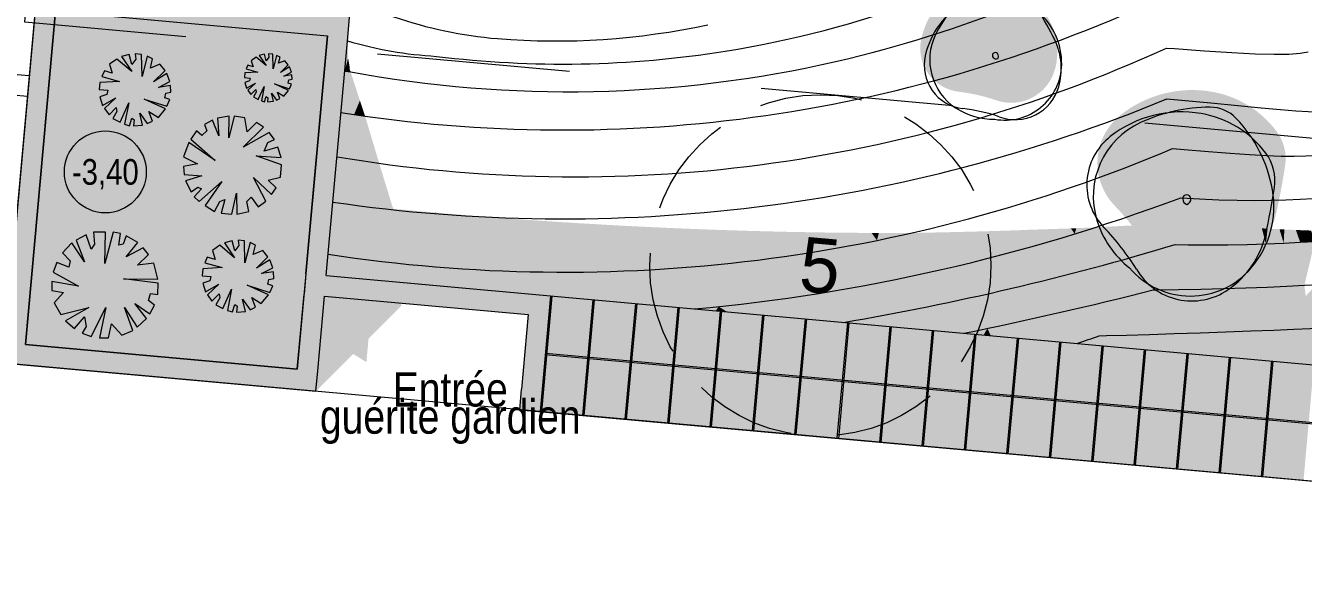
# Model space of a CAD drawing. Header units: centimetres. Extents: x -4381 to 5639, y -3920 to 4826.
# Drawn here: x 283.91 to 302.64, y 57.59 to 65.48 of the extents above; entities that cross this region are included whole.
import ezdxf
from ezdxf.xclip import XClip

# ---------------------------------------------------------------- set-up
doc = ezdxf.new("R2010")
doc.units = ezdxf.units.CM
doc.header["$MEASUREMENT"] = 0
doc.header["$XCLIPFRAME"] = 0
doc.linetypes.add('Dashed', pattern=[0.564444, 0.282222, -0.282222])
doc.linetypes.add('Traits', pattern=[0.217778, 0.15, -0.067778])
for name, color, linetype, lineweight in [('0- COURBES DE NIVEAU_Pen_No__2', 8, 'Continuous', 5), ('0- SITE_Pen_No__101', 252, 'Continuous', 5), ('00- Texts and Fills_Pen_No__1', 7, 'Continuous', 5), ('00-TREES_Pen_No__1', 7, 'Continuous', 5), ('00-TREES_Pen_No__7', 7, 'Continuous', 5), ('0_Pen_No__1', 7, 'Continuous', 5), ('0_Pen_No__7', 7, 'Continuous', 5), ('Dalles_Pen_No__1', 7, 'Continuous', 5), ('Dalles_Pen_No__101', 252, 'Continuous', 5), ('Mur de clôture_Pen_No__1', 7, 'Continuous', 5), ('Structural - Bearing_Pen_No__1', 7, 'Continuous', 5), ('Structural - Combined_Pen_No__1', 7, 'Continuous', 5)]:
    doc.layers.add(name, color=color, linetype=linetype, lineweight=lineweight)
for name, color, linetype, lineweight, true_color in [('00-TREES_Pen_No__169', 7, 'Continuous', 5, 0x68b353), ('00-TREES_Pen_No__183', 7, 'Continuous', 5, 0xcaedab), ('00-TREES_Pen_No__184', 7, 'Continuous', 5, 0xc5d295), ('00-TREES_Pen_No__185', 7, 'Continuous', 5, 0xbce39b), ('00-TREES_Pen_No__44', 7, 'Continuous', 5, 0x029e21), ('0_Pen_No__102', 7, 'Continuous', 5, 0xcccccc), ('0_Pen_No__58', 7, 'Continuous', 5, 0xdf0000), ('Dalles_Pen_No__181', 7, 'Continuous', 5, 0xddeaa8), ('Mur de clôture_Pen_No__102', 7, 'Continuous', 5, 0xcccccc), ('RECULS_Pen_No__58', 7, 'Continuous', 5, 0xdf0000)]:
    doc.layers.add(name, color=color, linetype=linetype, lineweight=lineweight, true_color=true_color)
doc.layers.add('Drawing & Figure', color=7, linetype='Continuous')
doc.styles.add('GENERATED_STYLE_2', font='')
doc.styles.get('GENERATED_STYLE_2').set_extended_font_data('Arial Narrow Occidental')

# ---------------------------------------------------------------- blocks, each defined once
blk = doc.blocks.new('Drawing_13_13', base_point=(-54.8524, -87.0921))
at = {"layer": '0- SITE_Pen_No__101', "linetype": 'Continuous', "lineweight": 0, "ltscale": 5, "true_color": 0x262626}
for points in [[(174.9064, 59.2652), (174.8865, 59.0451), (174.9111, 59.1383)], [(174.9211, 59.0837), (174.9111, 59.1383), (174.8865, 59.0451), (174.9158, 59.04)], [(174.859, 58.7407), (174.9158, 59.04), (174.8865, 59.0451)], [(174.9158, 59.04), (174.859, 58.7407), (174.955, 58.7256)], [(174.9211, 59.0837), (174.9158, 59.04), (174.9239, 59.0538)], [(174.9295, 59.0376), (174.9239, 59.0538), (174.9158, 59.04)], [(174.9158, 59.04), (174.955, 58.7256), (174.9973, 58.8278), (174.9295, 59.0376)], [(175.0352, 58.7143), (174.9973, 58.8278), (174.955, 58.7256)], [(174.8298, 58.4162), (174.8376, 58.4148), (174.859, 58.7407)], [(174.8376, 58.4148), (174.955, 58.7256), (174.859, 58.7407)], [(174.955, 58.7256), (174.8376, 58.4148), (175.0034, 58.3882)], [(174.955, 58.7256), (175.0034, 58.3882), (175.0777, 58.5732), (175.0352, 58.7143)], [(175.139, 58.3686), (175.0777, 58.5732), (175.0034, 58.3882)], [(174.7999, 58.0848), (174.8376, 58.4148), (174.8298, 58.4162)], [(174.8376, 58.4148), (174.7999, 58.0848), (174.8496, 58.0774)], [(174.8496, 58.0774), (175.0034, 58.3882), (174.8376, 58.4148)], [(175.0034, 58.3882), (174.8496, 58.0774), (175.0247, 58.0538)], [(175.0034, 58.3882), (175.0247, 58.0538), (175.1518, 58.326), (175.139, 58.3686)], [(175.1518, 58.326), (175.0247, 58.0538), (175.2001, 58.0329), (175.1823, 58.2264)], [(175.1823, 58.2264), (175.2001, 58.0329), (175.2245, 58.0885)], [(174.7654, 57.7028), (174.8496, 58.0774), (174.7999, 58.0848)], [(174.8496, 58.0774), (174.7654, 57.7028), (174.8268, 57.6935)], [(174.8496, 58.0774), (174.8268, 57.6935), (174.9072, 57.682)], [(174.9072, 57.682), (175.0247, 58.0538), (174.8496, 58.0774)], [(175.2245, 58.0885), (175.2001, 58.0329), (175.3758, 58.0147), (175.3748, 58.0228), (175.2411, 58.0354)], [(175.0247, 58.0538), (174.9072, 57.682), (174.9877, 57.671)], [(175.0247, 58.0538), (174.9877, 57.671), (175.0683, 57.6606)], [(175.0683, 57.6606), (175.2001, 58.0329), (175.0247, 58.0538)], [(175.2001, 58.0329), (175.0683, 57.6606), (175.1489, 57.6507)], [(175.2001, 58.0329), (175.1489, 57.6507), (175.2296, 57.6415)], [(175.2296, 57.6415), (175.3758, 58.0147), (175.2001, 58.0329)], [(175.3758, 58.0147), (175.2296, 57.6415), (175.3911, 57.6246)], [(175.5466, 58.0074), (175.3748, 58.0228), (175.3758, 58.0147), (175.5517, 57.9991)], [(175.3911, 57.6246), (175.5517, 57.9991), (175.3758, 58.0147)], [(175.5517, 57.9991), (175.3911, 57.6246), (175.5529, 57.6101)], [(175.5546, 58.0066), (175.5466, 58.0074), (175.5517, 57.9991)], [(175.7269, 57.9921), (175.5546, 58.0066), (175.5517, 57.9991), (175.7279, 57.9863)], [(175.5529, 57.6101), (175.7279, 57.9863), (175.5517, 57.9991)], [(175.7279, 57.9863), (175.5529, 57.6101), (175.7149, 57.5979)], [(175.7149, 57.5979), (175.9043, 57.9761), (175.7279, 57.9863)], [(175.9043, 57.9761), (175.7149, 57.5979), (175.877, 57.588)], [(175.7269, 57.9921), (175.7279, 57.9863), (175.7299, 57.9918)], [(175.9039, 57.978), (175.7299, 57.9918), (175.7279, 57.9863), (175.9043, 57.9761)], [(175.9043, 57.9761), (175.877, 57.588), (176.0395, 57.5804)], [(175.9649, 57.9735), (175.9049, 57.9779), (175.9043, 57.9761)], [(175.9649, 57.9735), (175.9043, 57.9761), (176.0395, 57.5804), (176.0804, 57.9647)], [(176.082, 57.9646), (176.0804, 57.9647), (176.0395, 57.5804), (176.202, 57.575)], [(176.082, 57.9646), (176.202, 57.575), (176.2557, 57.9521)], [(176.2606, 57.9518), (176.2557, 57.9521), (176.202, 57.575), (176.3642, 57.5721)], [(176.4302, 57.9404), (176.2606, 57.9518), (176.3642, 57.5721)], [(176.3642, 57.5721), (176.5265, 57.5714), (176.4392, 57.9398), (176.4302, 57.9404)], [(176.6036, 57.9294), (176.4392, 57.9398), (176.5265, 57.5714)], [(176.6322, 57.9278), (176.6036, 57.9294), (176.5265, 57.5714), (176.8513, 57.5769)], [(176.6322, 57.9278), (176.8513, 57.5769), (176.795, 57.9183)], [(176.9463, 57.9101), (176.795, 57.9183), (176.8513, 57.5769)], [(176.9996, 57.9074), (176.9463, 57.9101), (176.8513, 57.5769), (177.1759, 57.5917)], [(176.9996, 57.9074), (177.1759, 57.5917), (177.1476, 57.9001)], [(177.1476, 57.9001), (177.1759, 57.5917), (177.2823, 57.894)], [(177.3662, 57.8905), (177.2823, 57.894), (177.1759, 57.5917), (177.5015, 57.6158)], [(177.4954, 57.8853), (177.3662, 57.8905), (177.5015, 57.6158)], [(177.4954, 57.8853), (177.5015, 57.6158), (177.6105, 57.8811)], [(177.7304, 57.8771), (177.6105, 57.8811), (177.5015, 57.6158), (177.8276, 57.6494)], [(177.7304, 57.8771), (177.8276, 57.6494), (177.837, 57.8738)], [(177.837, 57.8738), (177.8276, 57.6494), (177.9303, 57.8713)], [(178.0869, 57.8673), (177.9303, 57.8713), (177.8276, 57.6494), (178.1474, 57.6915)], [(179.4259, 57.8664), (179.4442, 57.6338), (179.8415, 57.7368), (179.579, 57.8704)], [(179.79, 57.8769), (179.579, 57.8704), (179.8415, 57.7368)], [(179.914, 57.8818), (179.79, 57.8769), (179.8415, 57.7368)], [(180.2081, 57.8914), (179.914, 57.8818), (179.8415, 57.7368), (180.2354, 57.8515)], [(180.2475, 57.8932), (180.2081, 57.8914), (180.2354, 57.8515)], [(180.2354, 57.8515), (180.477, 57.6313), (180.5968, 57.9105), (180.3805, 57.8986)], [(180.3805, 57.8986), (180.2475, 57.8932), (180.2354, 57.8515)], [(180.6205, 57.9114), (180.5968, 57.9105), (180.477, 57.6313), (180.6011, 57.6656)], [(180.6492, 57.9125), (180.6205, 57.9114), (180.6011, 57.6656), (180.7249, 57.7007)], [(180.7307, 57.916), (180.6492, 57.9125), (180.7249, 57.7007), (180.972, 57.7732)], [(180.7307, 57.916), (180.972, 57.7732), (180.9905, 57.9309)], [(181.0418, 57.9274), (180.9905, 57.9309), (180.972, 57.7732), (181.0663, 57.7713)], [(181.0418, 57.9274), (181.0663, 57.7713), (181.1036, 57.9224)], [(181.1036, 57.9224), (181.0663, 57.7713), (181.2119, 57.7705), (181.1846, 57.9173)], [(181.2463, 57.9127), (181.1846, 57.9173), (181.2119, 57.7705)], [(181.3301, 57.9078), (181.2463, 57.9127), (181.2119, 57.7705), (181.357, 57.7715)], [(181.3301, 57.9078), (181.357, 57.7715), (181.3852, 57.904)], [(181.4712, 57.8993), (181.3852, 57.904), (181.357, 57.7715), (181.4994, 57.7742)], [(181.4712, 57.8993), (181.4994, 57.7742), (181.5198, 57.8963)], [(181.6069, 57.8919), (181.5198, 57.8963), (181.4994, 57.7742), (181.6368, 57.7783)], [(181.6069, 57.8919), (181.6368, 57.7783), (181.6491, 57.8895)], [(181.736, 57.8855), (181.6491, 57.8895), (181.6368, 57.7783), (181.7669, 57.7836)], [(181.772, 57.8836), (181.736, 57.8855), (181.7669, 57.7836)], [(181.857, 57.8801), (181.772, 57.8836), (181.7669, 57.7836), (181.8872, 57.7898)], [(181.8872, 57.8787), (181.857, 57.8801), (181.8872, 57.7898)], [(181.9678, 57.8756), (181.8872, 57.8787), (181.8872, 57.7898), (181.9956, 57.7967)], [(178.0869, 57.8673), (178.1474, 57.6915), (178.168, 57.8655)], [(178.168, 57.8655), (178.1474, 57.6915), (178.4659, 57.7426), (178.372, 57.8621)], [(178.4351, 57.861), (178.372, 57.8621), (178.4659, 57.7426)], [(178.4351, 57.861), (178.4659, 57.7426), (178.4884, 57.8603)], [(178.7476, 57.8583), (178.4884, 57.8603), (178.4659, 57.7426), (178.7866, 57.8035)], [(178.6415, 57.4638), (178.7866, 57.8035), (178.4659, 57.7426)], [(178.7866, 57.8035), (178.6415, 57.4638), (179.0441, 57.5428)], [(178.7476, 57.8583), (178.7866, 57.8035), (178.7764, 57.858)], [(178.8003, 57.858), (178.7764, 57.858), (178.7866, 57.8035)], [(178.7866, 57.8035), (179.0441, 57.5428), (179.1028, 57.8592), (179.0356, 57.8582)], [(179.0356, 57.8582), (178.8003, 57.858), (178.7866, 57.8035)], [(179.1252, 57.8595), (179.1028, 57.8592), (179.0441, 57.5428), (179.4442, 57.6338)], [(179.4259, 57.8664), (179.1252, 57.8595), (179.4442, 57.6338)], [(180.2282, 57.565), (180.2354, 57.8515), (179.8415, 57.7368)], [(180.2354, 57.8515), (180.2282, 57.565), (180.477, 57.6313)], [(181.6467, 57.4623), (181.6368, 57.7783), (181.4994, 57.7742)], [(181.6467, 57.4623), (181.7669, 57.7836), (181.6368, 57.7783)], [(181.7669, 57.7836), (181.6467, 57.4623), (181.7909, 57.4686)], [(181.7909, 57.4686), (181.8872, 57.7898), (181.7669, 57.7836)], [(181.8872, 57.7898), (181.7909, 57.4686), (181.9183, 57.4752)], [(181.9183, 57.4752), (181.9956, 57.7967), (181.8872, 57.7898)], [(174.7512, 57.5456), (174.8268, 57.6935), (174.7654, 57.7028)], [(174.7512, 57.5456), (174.9072, 57.682), (174.8268, 57.6935)], [(177.83, 57.3421), (178.1474, 57.6915), (177.8276, 57.6494)], [(178.1474, 57.6915), (177.83, 57.3421), (178.2367, 57.3969)], [(178.4659, 57.7426), (178.1474, 57.6915), (178.2367, 57.3969)], [(178.4659, 57.7426), (178.2367, 57.3969), (178.6415, 57.4638)], [(179.8415, 57.7368), (179.4442, 57.6338), (179.7281, 57.4421)], [(179.8415, 57.7368), (179.7281, 57.4421), (179.9785, 57.502)], [(179.8415, 57.7368), (179.9785, 57.502), (180.2282, 57.565)], [(180.811, 57.4409), (180.7249, 57.7007), (180.6011, 57.6656)], [(180.8407, 57.441), (180.972, 57.7732), (180.7249, 57.7007)], [(180.7249, 57.7007), (180.811, 57.4409), (180.8407, 57.441)], [(180.972, 57.7732), (180.8407, 57.441), (180.9973, 57.4431)], [(180.9973, 57.4431), (181.0663, 57.7713), (180.972, 57.7732)], [(181.0663, 57.7713), (180.9973, 57.4431), (181.1609, 57.4464)], [(181.2119, 57.7705), (181.0663, 57.7713), (181.1609, 57.4464)], [(181.2119, 57.7705), (181.1609, 57.4464), (181.3269, 57.4509)], [(181.3269, 57.4509), (181.357, 57.7715), (181.2119, 57.7705)], [(181.357, 57.7715), (181.3269, 57.4509), (181.4905, 57.4563)], [(181.4905, 57.4563), (181.4994, 57.7742), (181.357, 57.7715)], [(181.4994, 57.7742), (181.4905, 57.4563), (181.6467, 57.4623)], [(174.7512, 57.5456), (174.9877, 57.671), (174.9072, 57.682)], [(174.7512, 57.5456), (175.0683, 57.6606), (174.9877, 57.671)], [(174.7512, 57.5456), (175.1489, 57.6507), (175.0683, 57.6606)], [(174.7512, 57.5456), (175.2296, 57.6415), (175.1489, 57.6507)], [(174.7512, 57.5456), (175.3911, 57.6246), (175.2296, 57.6415)], [(174.7512, 57.5456), (175.5529, 57.6101), (175.3911, 57.6246)], [(174.7512, 57.5456), (175.7149, 57.5979), (175.5529, 57.6101)], [(174.7512, 57.5456), (175.877, 57.588), (175.7149, 57.5979)], [(176.8513, 57.5769), (176.9729, 57.3451), (177.0477, 57.3384), (177.1759, 57.5917)], [(177.1759, 57.5917), (177.0477, 57.3384), (177.2119, 57.3236)], [(177.1759, 57.5917), (177.4173, 57.305), (177.4231, 57.3045), (177.5015, 57.6158)], [(177.1759, 57.5917), (177.2119, 57.3236), (177.4173, 57.305)], [(177.5015, 57.6158), (177.4231, 57.3045), (177.4491, 57.3022), (177.6261, 57.3193)], [(177.6261, 57.3193), (177.8276, 57.6494), (177.5015, 57.6158)], [(177.8276, 57.6494), (177.6261, 57.3193), (177.83, 57.3421)], [(179.225, 57.332), (179.4442, 57.6338), (179.0441, 57.5428)], [(179.4442, 57.6338), (179.225, 57.332), (179.4769, 57.3855)], [(179.4442, 57.6338), (179.4769, 57.3855), (179.7281, 57.4421)], [(180.5081, 57.3662), (180.477, 57.6313), (180.2282, 57.565)], [(180.5081, 57.3662), (180.6011, 57.6656), (180.477, 57.6313)], [(180.6011, 57.6656), (180.5081, 57.3662), (180.811, 57.4409)], [(174.7512, 57.5456), (176.0395, 57.5804), (175.877, 57.588)], [(174.7512, 57.5456), (176.202, 57.575), (176.0395, 57.5804)], [(174.7512, 57.5456), (176.3945, 57.3973), (176.202, 57.575)], [(176.3945, 57.3973), (176.3642, 57.5721), (176.202, 57.575)], [(176.5265, 57.5714), (176.3642, 57.5721), (176.3945, 57.3973)], [(176.3945, 57.3973), (176.5717, 57.3813), (176.5265, 57.5714)], [(176.5265, 57.5714), (176.5717, 57.3813), (176.6937, 57.3703), (176.8513, 57.5769)], [(176.8513, 57.5769), (176.6937, 57.3703), (176.9729, 57.3451)], [(178.9725, 57.2818), (179.0441, 57.5428), (178.6415, 57.4638)], [(179.0441, 57.5428), (178.9725, 57.2818), (179.225, 57.332)], [(179.9785, 57.502), (179.7281, 57.4421), (179.9003, 57.2253)], [(179.9785, 57.502), (179.9003, 57.2253), (180.2045, 57.2943)], [(180.2045, 57.2943), (180.2282, 57.565), (179.9785, 57.502)], [(180.2282, 57.565), (180.2045, 57.2943), (180.5081, 57.3662)], [(178.2367, 57.3969), (178.4416, 57.2126), (178.4775, 57.2094), (178.6415, 57.4638)], [(178.4775, 57.2094), (178.5379, 57.2039), (178.9725, 57.2818), (178.6415, 57.4638)], [(179.5955, 57.1591), (179.7281, 57.4421), (179.4769, 57.3855)], [(179.7281, 57.4421), (179.5955, 57.1591), (179.9003, 57.2253)], [(180.6151, 57.1107), (180.811, 57.4409), (180.5081, 57.3662)], [(180.811, 57.4409), (180.6151, 57.1107), (180.7826, 57.1157)], [(180.8407, 57.441), (180.7826, 57.1157), (180.9648, 57.1214)], [(180.7826, 57.1157), (180.8407, 57.441), (180.811, 57.4409)], [(180.9648, 57.1214), (180.9973, 57.4431), (180.8407, 57.441)], [(180.9973, 57.4431), (180.9648, 57.1214), (181.1544, 57.1277)], [(181.1609, 57.4464), (180.9973, 57.4431), (181.1544, 57.1277)], [(181.1609, 57.4464), (181.1544, 57.1277), (181.3441, 57.1343)], [(181.3441, 57.1343), (181.3269, 57.4509), (181.1609, 57.4464)], [(181.3441, 57.1343), (181.4905, 57.4563), (181.3269, 57.4509)], [(181.4905, 57.4563), (181.3441, 57.1343), (181.5266, 57.141)], [(181.5266, 57.141), (181.6467, 57.4623), (181.4905, 57.4563)], [(181.6467, 57.4623), (181.5266, 57.141), (181.6946, 57.1475)], [(181.6946, 57.1475), (181.7909, 57.4686), (181.6467, 57.4623)], [(181.7909, 57.4686), (181.6946, 57.1475), (181.841, 57.1537)], [(181.841, 57.1537), (181.9183, 57.4752), (181.7909, 57.4686)], [(181.9183, 57.4752), (181.841, 57.1537), (181.9604, 57.1593)], [(174.7377, 57.3962), (174.6928, 56.8982), (174.859, 56.8832), (175.0891, 57.1132)], [(174.7377, 57.3962), (175.0891, 57.1132), (175.3013, 57.3255), (175.3031, 57.3452)], [(177.4491, 57.3022), (177.6053, 57.2881), (177.6261, 57.3193)], [(177.6261, 57.3193), (177.6053, 57.2881), (177.6882, 57.2806)], [(177.6261, 57.3193), (177.6882, 57.2806), (177.8732, 57.2639), (177.83, 57.3421)], [(177.83, 57.3421), (177.8732, 57.2639), (178.0864, 57.2447), (178.2367, 57.3969)], [(178.2367, 57.3969), (178.0864, 57.2447), (178.4416, 57.2126)], [(178.9725, 57.2818), (179.2087, 57.1434), (179.2786, 57.1371), (179.225, 57.332)], [(179.225, 57.332), (179.2786, 57.1371), (179.3146, 57.1339), (179.4769, 57.3855)], [(179.4769, 57.3855), (179.3146, 57.1339), (179.4255, 57.1239), (179.5955, 57.1591)], [(180.4143, 57.1055), (180.5081, 57.3662), (180.2045, 57.2943)], [(180.5081, 57.3662), (180.4143, 57.1055), (180.4695, 57.1068)], [(180.5081, 57.3662), (180.4695, 57.1068), (180.6151, 57.1107)], [(178.5379, 57.2039), (178.868, 57.1742), (178.9725, 57.2818)], [(178.9725, 57.2818), (178.868, 57.1742), (178.978, 57.1642)], [(178.9725, 57.2818), (178.978, 57.1642), (179.2087, 57.1434)], [(179.5955, 57.1591), (179.621, 57.1062), (179.8319, 57.0872), (179.9003, 57.2253)], [(179.8319, 57.0872), (180.0133, 57.0708), (179.9003, 57.2253)], [(179.9003, 57.2253), (180.0133, 57.0708), (180.1053, 57.0625), (180.2045, 57.2943)], [(180.2045, 57.2943), (180.1053, 57.0625), (180.2436, 57.05)], [(180.2045, 57.2943), (180.2436, 57.05), (180.2538, 57.0491), (180.4143, 57.1055)], [(179.4255, 57.1239), (179.5683, 57.111), (179.5955, 57.1591)], [(179.5955, 57.1591), (179.5683, 57.111), (179.621, 57.1062)], [(180.7826, 57.1157), (180.3589, 57.0397), (180.3949, 57.0364), (180.9648, 57.1214)], [(180.3949, 57.0364), (180.4863, 57.0282), (180.9648, 57.1214)], [(180.4863, 57.0282), (180.5481, 57.0226), (181.1544, 57.1277), (180.9648, 57.1214)], [(181.1544, 57.1277), (180.5481, 57.0226), (180.6019, 57.0177), (181.3441, 57.1343)], [(181.3441, 57.1343), (180.6019, 57.0177), (180.6473, 57.0136), (181.5266, 57.141)], [(181.5266, 57.141), (180.6473, 57.0136), (180.724, 57.0067)], [(181.5266, 57.141), (180.724, 57.0067), (180.7744, 57.0022), (181.6946, 57.1475)], [(181.6946, 57.1475), (180.7744, 57.0022), (180.8142, 56.9986), (181.841, 57.1537)], [(181.841, 57.1537), (180.8142, 56.9986), (182.6199, 56.8357), (183.357, 56.7692)], [(181.9604, 57.1593), (181.841, 57.1537), (183.357, 56.7692), (183.5248, 56.754)], [(180.4143, 57.1055), (180.2538, 57.0491), (180.2559, 57.0489), (180.4695, 57.1068)], [(180.4695, 57.1068), (180.2559, 57.0489), (180.26, 57.0486), (180.6151, 57.1107)], [(180.6151, 57.1107), (180.26, 57.0486), (180.317, 57.0434)], [(180.6151, 57.1107), (180.317, 57.0434), (180.3589, 57.0397), (180.7826, 57.1157)], [(174.6928, 56.8982), (174.6748, 56.699), (174.859, 56.8832)]]:
    blk.add_hatch(color=250, dxfattribs=at).paths.add_polyline_path(points)
at = {"layer": '00-TREES_Pen_No__169', "linetype": 'Continuous', "lineweight": 0, "ltscale": 5, "true_color": 0xd8ebd3}
blk.add_hatch(color=254, dxfattribs=at).paths.add_polyline_path([(172.9094, 57.3119, 1), (173.4946, 57.785, 1)])
at = {"layer": '00-TREES_Pen_No__183', "linetype": 'Continuous', "lineweight": 0, "ltscale": 5, "true_color": 0xd8eaa8}
for points in [[(173.3982, 59.1645), (173.3512, 59.169), (173.3551, 59.131), (173.3259, 59.0906), (173.3069, 59.1639), (173.2508, 59.1502), (173.3255, 59.0407), (173.2161, 59.1318), (173.1623, 59.0932), (173.1818, 59.0277), (173.1249, 59.0448), (173.1064, 59.0037), (173.2352, 58.9681), (173.0928, 58.9599), (173.0879, 58.909), (173.15, 58.9038), (173.1429, 58.8728), (173.0923, 58.8539), (173.1122, 58.7905), (173.2091, 58.8478), (173.1254, 58.7687), (173.1594, 58.7229), (173.2118, 58.7765), (173.2165, 58.7472), (173.1867, 58.6964), (173.2398, 58.6696), (173.3034, 58.8118), (173.2738, 58.6539), (173.3092, 58.6436), (173.3261, 58.6993), (173.3437, 58.6866), (173.3396, 58.6429), (173.4055, 58.6477), (173.3843, 58.7364), (173.4392, 58.6596), (173.4774, 58.6777), (173.4513, 58.7485), (173.5207, 58.7046), (173.5727, 58.7679), (173.4177, 58.839), (173.5823, 58.7854), (173.6047, 58.8353), (173.5691, 58.8467), (173.5763, 58.8823), (173.6124, 58.8899), (173.6099, 58.9386), (173.5215, 58.9242), (173.6053, 58.9666), (173.5833, 59.0253), (173.4848, 58.9641), (173.5696, 59.0483), (173.531, 59.0933), (173.462, 59.065), (173.4783, 59.1334), (173.4385, 59.1526), (173.4014, 59.0043)], [(174.1524, 57.8005), (174.1054, 57.805), (174.1093, 57.7671), (174.0801, 57.7266), (174.0611, 57.8), (174.005, 57.7862), (174.0797, 57.6767), (173.9703, 57.7678), (173.9164, 57.7292), (173.936, 57.6637), (173.8791, 57.6808), (173.8605, 57.6398), (173.9894, 57.6041), (173.847, 57.5959), (173.8421, 57.545), (173.9042, 57.5398), (173.8971, 57.5088), (173.8465, 57.4899), (173.8664, 57.4265), (173.9633, 57.4838), (173.8796, 57.4047), (173.9136, 57.3589), (173.966, 57.4125), (173.9707, 57.3832), (173.9409, 57.3324), (173.994, 57.3056), (174.0576, 57.4478), (174.028, 57.2899), (174.0634, 57.2797), (174.0803, 57.3353), (174.0979, 57.3226), (174.0938, 57.2789), (174.1597, 57.2837), (174.1385, 57.3724), (174.1934, 57.2956), (174.2315, 57.3137), (174.2055, 57.3845), (174.2749, 57.3406), (174.3269, 57.4039), (174.1719, 57.4751), (174.3365, 57.4215), (174.3589, 57.4713), (174.3233, 57.4827), (174.3305, 57.5183), (174.3666, 57.5259), (174.3641, 57.5746), (174.2757, 57.5602), (174.3595, 57.6026), (174.3375, 57.6613), (174.239, 57.6002), (174.3238, 57.6843), (174.2852, 57.7293), (174.2162, 57.701), (174.2325, 57.7694), (174.1927, 57.7886), (174.1556, 57.6403)]]:
    blk.add_hatch(color=61, dxfattribs=at).paths.add_polyline_path(points)
at = {"layer": '00-TREES_Pen_No__184', "linetype": 'Continuous', "ltscale": 5}
blk.add_hatch(color=256, dxfattribs=at).paths.add_polyline_path([(188.8037, 56.2778), (189.1971, 60.7424, 0.337557), (187.5202, 59.7119, 0.166623), (185.6354, 58.7265, 0.461112), (183.0929, 57.8963, 0.32655), (181.6492, 56.9232)])
at = {"layer": '00-TREES_Pen_No__184', "linetype": 'Continuous', "lineweight": 0, "ltscale": 5, "true_color": 0xc0d6a6}
blk.add_hatch(color=9, dxfattribs=at).paths.add_polyline_path([(180.0602, 59.3945, 0.017395), (179.939, 59.6155, 0.20069), (179.792, 59.7245, 0.191615), (179.4015, 59.6708, 0.21255), (179.1111, 59.2779, 0.444186), (179.3855, 58.8922, -0.052301), (179.6534, 58.832, 0.435859), (180.0892, 59.0508, 0.185878)])
at = {"layer": '00-TREES_Pen_No__184', "linetype": 'Continuous', "lineweight": 0, "ltscale": 5, "true_color": 0xbede99}
blk.add_hatch(color=71, dxfattribs=at).paths.add_polyline_path([(174.3587, 59.1668), (174.3273, 59.1698), (174.3299, 59.1445), (174.3104, 59.1174), (174.2978, 59.1664), (174.2603, 59.1572), (174.3101, 59.0842), (174.2372, 59.1449), (174.2012, 59.1192), (174.2143, 59.0755), (174.1764, 59.0869), (174.164, 59.0595), (174.2499, 59.0357), (174.1549, 59.0303), (174.1517, 58.9963), (174.193, 58.9928), (174.1883, 58.9721), (174.1546, 58.9595), (174.1678, 58.9172), (174.2325, 58.9555), (174.1767, 58.9027), (174.1994, 58.8721), (174.2343, 58.9079), (174.2375, 58.8884), (174.2176, 58.8544), (174.253, 58.8366), (174.2954, 58.9314), (174.2757, 58.8261), (174.2993, 58.8192), (174.3106, 58.8564), (174.3223, 58.8479), (174.3196, 58.8188), (174.3635, 58.822), (174.3494, 58.8812), (174.386, 58.8299), (174.4115, 58.842), (174.3941, 58.8892), (174.4404, 58.8599), (174.4751, 58.9021), (174.3717, 58.9496), (174.4815, 58.9139), (174.4965, 58.9471), (174.4727, 58.9547), (174.4775, 58.9785), (174.5016, 58.9836), (174.4999, 59.016), (174.4409, 59.0065), (174.4968, 59.0347), (174.4822, 59.0739), (174.4164, 59.0331), (174.473, 59.0893), (174.4473, 59.1192), (174.4012, 59.1004), (174.4121, 59.146), (174.3856, 59.1588), (174.3608, 59.0599)])
at = {"layer": '00-TREES_Pen_No__185', "linetype": 'Continuous', "lineweight": 0, "ltscale": 5, "true_color": 0xcce9b3}
blk.add_hatch(color=254, dxfattribs=at).paths.add_polyline_path([(174.3165, 58.371, 1), (173.6265, 58.3041, 1)])
at = {"layer": '00-TREES_Pen_No__44', "linetype": 'Continuous', "lineweight": 0, "ltscale": 5, "true_color": 0xbfe6c6}
blk.add_hatch(color=254, dxfattribs=at).paths.add_polyline_path([(181.7122, 58.0029, 0.017395), (181.7775, 58.352, 0.20069), (181.7147, 58.6021, 0.191615), (181.2413, 58.8923, 0.21255), (180.5738, 58.7236, 0.444186), (180.5283, 58.0583, -0.052301), (180.7665, 57.7534, 0.435859), (181.4368, 57.6025, 0.185878)])
at = {"layer": '0_Pen_No__102', "linetype": 'Continuous', "ltscale": 5}
for points in [[(176.4045, 57.3964), (176.3668, 56.9781), (176.6676, 56.951), (176.7053, 57.3693)], [(176.9784, 56.9229), (177.0161, 57.3412), (176.7153, 57.3684), (176.6775, 56.9501)], [(177.2891, 56.8949), (177.3269, 57.3132), (177.026, 57.3403), (176.9883, 56.922)], [(177.5999, 56.8669), (177.6376, 57.2852), (177.3368, 57.3123), (177.2991, 56.894)], [(177.9107, 56.8388), (177.9484, 57.2571), (177.6476, 57.2843), (177.6099, 56.866)], [(178.2214, 56.8108), (178.2592, 57.2291), (177.9584, 57.2562), (177.9206, 56.8379)], [(178.5322, 56.7827), (178.57, 57.201), (178.2691, 57.2282), (178.2314, 56.8099)], [(178.843, 56.7547), (178.8807, 57.173), (178.5799, 57.2001), (178.5422, 56.7818)], [(179.1538, 56.7267), (179.1915, 57.145), (178.8907, 57.1721), (178.8529, 56.7538)], [(179.4645, 56.6986), (179.5023, 57.1169), (179.2015, 57.1441), (179.1637, 56.7258)], [(179.7753, 56.6706), (179.813, 57.0889), (179.5122, 57.116), (179.4745, 56.6977)], [(180.0861, 56.6426), (180.1238, 57.0609), (179.823, 57.088), (179.7853, 56.6697)], [(180.3968, 56.6145), (180.4346, 57.0328), (180.1338, 57.06), (180.096, 56.6417)], [(180.7076, 56.5865), (180.7454, 57.0048), (180.4445, 57.0319), (180.4068, 56.6136)], [(176.3659, 56.9681), (176.3281, 56.5498), (176.6289, 56.5227), (176.6667, 56.941)], [(176.6389, 56.5218), (176.9397, 56.4947), (176.9775, 56.913), (176.6766, 56.9401)], [(181.0184, 56.5584), (181.0561, 56.9767), (180.7553, 57.0039), (180.7176, 56.5856)], [(181.3292, 56.5304), (181.3669, 56.9487), (181.0661, 56.9758), (181.0283, 56.5575)], [(181.6399, 56.5024), (181.6777, 56.9207), (181.3769, 56.9478), (181.3391, 56.5295)], [(176.9497, 56.4938), (177.2505, 56.4666), (177.2882, 56.8849), (176.9874, 56.9121)], [(177.2604, 56.4657), (177.5613, 56.4386), (177.599, 56.8569), (177.2982, 56.884)], [(177.5712, 56.4377), (177.872, 56.4106), (177.9098, 56.8289), (177.609, 56.856)], [(181.9507, 56.4743), (181.9884, 56.8926), (181.6876, 56.9198), (181.6499, 56.5015)], [(177.882, 56.4097), (178.1828, 56.3825), (178.2205, 56.8008), (177.9197, 56.828)], [(178.1928, 56.3816), (178.4936, 56.3545), (178.5313, 56.7728), (178.2305, 56.7999)], [(178.5035, 56.3536), (178.8043, 56.3264), (178.8421, 56.7447), (178.5413, 56.7719)], [(178.8143, 56.3255), (179.1151, 56.2984), (179.1529, 56.7167), (178.852, 56.7438)], [(179.1251, 56.2975), (179.4259, 56.2704), (179.4636, 56.6887), (179.1628, 56.7158)], [(179.4359, 56.2695), (179.7367, 56.2423), (179.7744, 56.6606), (179.4736, 56.6878)], [(179.7466, 56.2414), (180.0474, 56.2143), (180.0852, 56.6326), (179.7844, 56.6597)], [(180.0574, 56.2134), (180.3582, 56.1863), (180.3959, 56.6046), (180.0951, 56.6317)], [(180.3682, 56.1854), (180.669, 56.1582), (180.7067, 56.5765), (180.4059, 56.6037)], [(180.6789, 56.1573), (180.9798, 56.1302), (181.0175, 56.5485), (180.7167, 56.5756)], [(180.9897, 56.1293), (181.2905, 56.1021), (181.3283, 56.5204), (181.0275, 56.5476)], [(181.3005, 56.1013), (181.6013, 56.0741), (181.639, 56.4924), (181.3382, 56.5196)], [(181.6113, 56.0732), (181.9121, 56.0461), (181.9498, 56.4644), (181.649, 56.4915)]]:
    blk.add_hatch(color=256, dxfattribs=at).paths.add_polyline_path(points)
at = {"layer": '0_Pen_No__58', "linetype": 'Continuous', "ltscale": 5}
blk.add_hatch(color=256, dxfattribs=at).paths.add_polyline_path([(174.8077, 57.0591), (175.0455, 56.9122), (175.068, 57.1612)])
at = {"layer": 'Dalles_Pen_No__101', "linetype": 'Continuous', "lineweight": 0, "ltscale": 5, "true_color": 0x262626}
blk.add_hatch(color=250, dxfattribs=at).paths.add_polyline_path([(172.5477, 57.0415), (174.5389, 56.8619), (174.5476, 56.9581), (172.6367, 57.1305), (172.7639, 58.5405), (173.0554, 59.4557), (172.7678, 59.4816), (172.6749, 58.4515)])
at = {"layer": 'Dalles_Pen_No__181', "linetype": 'Continuous', "lineweight": 0, "ltscale": 5, "true_color": 0x6e7554}
blk.add_hatch(color=67, dxfattribs=at).paths.add_polyline_path([(172.7678, 59.4816), (172.5477, 57.0415), (174.5389, 56.8619), (174.7591, 59.302)])
at = {"layer": 'Mur de clôture_Pen_No__102', "linetype": 'Continuous', "lineweight": 0, "ltscale": 5, "true_color": 0x666666}
for points in [[(172.6185, 59.4951), (174.9085, 59.2885), (174.9219, 59.4379), (172.6319, 59.6445)], [(172.6185, 59.4951), (172.3983, 57.055), (172.5477, 57.0415), (172.7678, 59.4816)], [(174.6018, 57.559), (174.7512, 57.5456), (174.9085, 59.2885), (174.7591, 59.302)], [(174.5883, 57.4097), (176.3811, 57.2479), (176.3945, 57.3973), (174.6018, 57.559)], [(174.6883, 56.8484), (174.7377, 57.3962), (174.5883, 57.4097), (174.5389, 56.8619)], [(176.3182, 56.5507), (176.3811, 57.2479), (176.2317, 57.2614), (176.1688, 56.5642)], [(172.2738, 57.0662), (172.2603, 56.9168), (174.6748, 56.699), (174.6883, 56.8484)]]:
    blk.add_hatch(color=251, dxfattribs=at).paths.add_polyline_path(points)
at = {"layer": '0- COURBES DE NIVEAU_Pen_No__2', "linetype": 'Continuous', "ltscale": 5, "flags": 128}
for points in [[(174.5492, 59.7822, 0.124612), (176.006, 59.281, 0.07348), (177.5462, 59.383)], [(177.6754, 59.1895, 0.097944), (180.4313, 60.2065)], [(178.4939, 59.1156, 0.080043), (181.0888, 60.1689)], [(174.859, 58.7403, 0.151193), (180.9511, 59.6175)], [(174.8298, 58.4161, 0.150261), (180.9087, 59.2122)], [(174.9063, 59.2648, 0.057222), (175.558, 59.1515, 0.070289), (177.6754, 59.1895)], [(174.8864, 59.0441, 0.001905), (174.9158, 59.04, 0.102713), (178.4939, 59.1156)], [(174.7998, 58.0846, 0.135208), (180.9116, 58.84)], [(177.4501, 57.3021, 0.066892), (181.0121, 58.1162), (181.1493, 58.1079), (181.292, 58.1016), (181.4265, 58.0979), (181.5531, 58.0966), (181.672, 58.0975), (181.7832, 58.1003), (181.887, 58.1049), (181.9835, 58.1109), (182.0729, 58.1182), (189.0272, 58.8145)], [(174.7654, 57.7028, 0.138995), (180.9533, 58.4768)], [(178.541, 57.2037, 0.030942), (180.972, 57.7732), (181.0663, 57.7713), (181.2119, 57.7705), (181.357, 57.7715), (181.4994, 57.7742), (181.6368, 57.7783), (181.7669, 57.7836), (181.8872, 57.7898), (181.9956, 57.7967), (182.0905, 57.8041), (188.9942, 58.4395)], [(179.4267, 57.1238, 0.010633), (180.811, 57.4409), (180.8407, 57.441), (180.9973, 57.4431), (181.1609, 57.4464), (181.3269, 57.4509), (181.4905, 57.4563), (181.6467, 57.4623), (181.7909, 57.4686), (181.9183, 57.4752), (182.0255, 57.4817), (182.1153, 57.488), (188.9587, 58.037)], [(180.2539, 57.0491, 0.003202), (180.4143, 57.1055), (180.4695, 57.1068), (180.6151, 57.1107), (180.7826, 57.1157), (180.9648, 57.1214), (181.1544, 57.1277), (181.3441, 57.1343), (181.5266, 57.141), (181.6946, 57.1475), (181.841, 57.1537), (181.9604, 57.1593), (182.0567, 57.1643), (182.1356, 57.1689), (188.9183, 57.5782)]]:
    blk.add_lwpolyline(points, format="xyb", dxfattribs=at)
for points in [[(180.9087, 59.2122), (180.9676, 59.2082), (181.1871, 59.1926), (181.3867, 59.1791), (181.5587, 59.1699), (181.6976, 59.1665), (181.8057, 59.1684), (181.8872, 59.1746), (181.9466, 59.1839)], [(180.9533, 58.4768), (181.0383, 58.4696), (181.2148, 58.4546), (181.3759, 58.4416), (181.5176, 58.4318), (181.6411, 58.4253), (181.7492, 58.4216), (181.8445, 58.4207), (181.9296, 58.4223), (182.0071, 58.4262), (182.0798, 58.4321), (189.0603, 59.1902)], [(180.9116, 58.84), (181.0173, 58.8313), (181.2331, 58.8115), (181.4307, 58.7922), (181.6025, 58.7753), (181.7432, 58.7621), (181.8557, 58.7527), (181.9453, 58.7467), (182.017, 58.744), (182.0759, 58.7444), (182.1273, 58.7475), (182.1448, 58.7495), (184.419, 58.8897)]]:
    blk.add_lwpolyline(points, dxfattribs=at)
at = {"layer": '00-TREES_Pen_No__1', "linetype": 'Continuous', "ltscale": 5}
for p, q in [((173.2161, 59.1318), (173.1623, 59.0932)), ((173.1623, 59.0932), (173.1818, 59.0277)), ((173.3255, 59.0407), (173.2161, 59.1318)), ((173.3069, 59.1639), (173.2508, 59.1502)), ((173.2508, 59.1502), (173.3255, 59.0407)), ((173.3259, 59.0906), (173.3069, 59.1639)), ((173.3551, 59.131), (173.3259, 59.0906)), ((173.3982, 59.1645), (173.3512, 59.169)), ((173.3512, 59.169), (173.3551, 59.131)), ((173.4014, 59.0043), (173.3982, 59.1645)), ((173.4385, 59.1526), (173.4014, 59.0043)), ((173.4783, 59.1334), (173.4385, 59.1526)), ((173.462, 59.065), (173.4783, 59.1334)), ((173.531, 59.0933), (173.462, 59.065)), ((173.5696, 59.0483), (173.531, 59.0933)), ((174.2372, 59.1449), (174.2012, 59.1192)), ((174.2012, 59.1192), (174.2143, 59.0755)), ((174.3101, 59.0842), (174.2372, 59.1449)), ((174.2978, 59.1664), (174.2603, 59.1572)), ((174.2603, 59.1572), (174.3101, 59.0842)), ((174.3104, 59.1174), (174.2978, 59.1664)), ((174.3299, 59.1445), (174.3104, 59.1174)), ((174.3587, 59.1668), (174.3273, 59.1698)), ((174.3273, 59.1698), (174.3299, 59.1445)), ((174.3608, 59.0599), (174.3587, 59.1668)), ((174.3856, 59.1588), (174.3608, 59.0599)), ((174.4121, 59.146), (174.3856, 59.1588)), ((174.4012, 59.1004), (174.4121, 59.146)), ((174.4473, 59.1192), (174.4012, 59.1004)), ((174.4164, 59.0331), (174.473, 59.0893)), ((174.473, 59.0893), (174.4473, 59.1192)), ((173.1249, 59.0448), (173.1064, 59.0037)), ((173.1064, 59.0037), (173.2352, 58.9681)), ((173.1818, 59.0277), (173.1249, 59.0448)), ((173.4848, 58.9641), (173.5696, 59.0483)), ((173.5833, 59.0253), (173.4848, 58.9641)), ((173.6053, 58.9666), (173.5833, 59.0253)), ((174.1549, 59.0303), (174.1517, 58.9963)), ((174.1517, 58.9963), (174.193, 58.9928)), ((174.2499, 59.0357), (174.1549, 59.0303)), ((174.1764, 59.0869), (174.164, 59.0595)), ((174.164, 59.0595), (174.2499, 59.0357)), ((174.2143, 59.0755), (174.1764, 59.0869)), ((174.4822, 59.0739), (174.4164, 59.0331)), ((174.4409, 59.0065), (174.4968, 59.0347)), ((174.4999, 59.016), (174.4409, 59.0065)), ((174.4968, 59.0347), (174.4822, 59.0739)), ((174.5016, 58.9836), (174.4999, 59.016)), ((173.0928, 58.9599), (173.0879, 58.909)), ((173.0879, 58.909), (173.15, 58.9038)), ((173.2352, 58.9681), (173.0928, 58.9599)), ((173.15, 58.9038), (173.1429, 58.8728)), ((173.5215, 58.9242), (173.6053, 58.9666)), ((173.6099, 58.9386), (173.5215, 58.9242)), ((173.6124, 58.8899), (173.6099, 58.9386)), ((174.1883, 58.9721), (174.1546, 58.9595)), ((174.1546, 58.9595), (174.1678, 58.9172)), ((174.1678, 58.9172), (174.2325, 58.9555)), ((174.2325, 58.9555), (174.1767, 58.9027)), ((174.1767, 58.9027), (174.1994, 58.8721)), ((174.193, 58.9928), (174.1883, 58.9721)), ((174.1994, 58.8721), (174.2343, 58.9079)), ((174.2343, 58.9079), (174.2375, 58.8884)), ((174.253, 58.8366), (174.2954, 58.9314)), ((174.2954, 58.9314), (174.2757, 58.8261)), ((174.4751, 58.9021), (174.3717, 58.9496)), ((174.3717, 58.9496), (174.4815, 58.9139)), ((174.4404, 58.8599), (174.4751, 58.9021)), ((174.4727, 58.9547), (174.4775, 58.9785)), ((174.4965, 58.9471), (174.4727, 58.9547)), ((174.4775, 58.9785), (174.5016, 58.9836)), ((174.4815, 58.9139), (174.4965, 58.9471)), ((173.1429, 58.8728), (173.0923, 58.8539)), ((173.0923, 58.8539), (173.1122, 58.7905)), ((173.1122, 58.7905), (173.2091, 58.8478)), ((173.2091, 58.8478), (173.1254, 58.7687)), ((173.2398, 58.6696), (173.3034, 58.8118)), ((173.3034, 58.8118), (173.2738, 58.6539)), ((173.5727, 58.7679), (173.4177, 58.839)), ((173.4177, 58.839), (173.5823, 58.7854)), ((173.5691, 58.8467), (173.5763, 58.8823)), ((173.6047, 58.8353), (173.5691, 58.8467)), ((173.5763, 58.8823), (173.6124, 58.8899)), ((173.5823, 58.7854), (173.6047, 58.8353)), ((174.2375, 58.8884), (174.2176, 58.8544)), ((174.2176, 58.8544), (174.253, 58.8366)), ((174.2757, 58.8261), (174.2993, 58.8192)), ((174.2993, 58.8192), (174.3106, 58.8564)), ((174.3106, 58.8564), (174.3223, 58.8479)), ((174.3223, 58.8479), (174.3196, 58.8188)), ((174.3196, 58.8188), (174.3635, 58.822)), ((174.3635, 58.822), (174.3494, 58.8812)), ((174.3494, 58.8812), (174.386, 58.8299)), ((174.386, 58.8299), (174.4115, 58.842)), ((174.4115, 58.842), (174.3941, 58.8892)), ((174.3941, 58.8892), (174.4404, 58.8599)), ((173.1254, 58.7687), (173.1594, 58.7229)), ((173.1594, 58.7229), (173.2118, 58.7765)), ((173.2165, 58.7472), (173.1867, 58.6964)), ((173.2118, 58.7765), (173.2165, 58.7472)), ((173.4055, 58.6477), (173.3843, 58.7364)), ((173.3843, 58.7364), (173.4392, 58.6596)), ((173.4774, 58.6777), (173.4513, 58.7485)), ((173.4513, 58.7485), (173.5207, 58.7046)), ((173.5207, 58.7046), (173.5727, 58.7679)), ((173.1867, 58.6964), (173.2398, 58.6696)), ((173.2738, 58.6539), (173.3092, 58.6436)), ((173.3092, 58.6436), (173.3261, 58.6993)), ((173.3261, 58.6993), (173.3437, 58.6866)), ((173.3437, 58.6866), (173.3396, 58.6429)), ((173.3396, 58.6429), (173.4055, 58.6477)), ((173.4392, 58.6596), (173.4774, 58.6777)), ((174.0611, 57.8), (174.005, 57.7862)), ((174.005, 57.7862), (174.0797, 57.6767)), ((174.0801, 57.7266), (174.0611, 57.8)), ((174.1524, 57.8005), (174.1054, 57.805)), ((174.1054, 57.805), (174.1093, 57.7671)), ((174.1556, 57.6403), (174.1524, 57.8005)), ((174.1927, 57.7886), (174.1556, 57.6403)), ((174.2325, 57.7694), (174.1927, 57.7886)), ((173.9703, 57.7678), (173.9164, 57.7292)), ((173.9164, 57.7292), (173.936, 57.6637)), ((174.0797, 57.6767), (173.9703, 57.7678)), ((174.1093, 57.7671), (174.0801, 57.7266)), ((174.2162, 57.701), (174.2325, 57.7694)), ((174.2852, 57.7293), (174.2162, 57.701)), ((174.239, 57.6002), (174.3238, 57.6843)), ((174.3238, 57.6843), (174.2852, 57.7293)), ((173.847, 57.5959), (173.8421, 57.545)), ((173.9894, 57.6041), (173.847, 57.5959)), ((173.8791, 57.6808), (173.8605, 57.6398)), ((173.8605, 57.6398), (173.9894, 57.6041)), ((173.936, 57.6637), (173.8791, 57.6808)), ((174.3375, 57.6613), (174.239, 57.6002)), ((174.2757, 57.5602), (174.3595, 57.6026)), ((174.3595, 57.6026), (174.3375, 57.6613)), ((173.8421, 57.545), (173.9042, 57.5398)), ((173.8971, 57.5088), (173.8465, 57.4899)), ((173.9042, 57.5398), (173.8971, 57.5088)), ((174.3641, 57.5746), (174.2757, 57.5602)), ((174.3233, 57.4827), (174.3305, 57.5183)), ((174.3305, 57.5183), (174.3666, 57.5259)), ((174.3666, 57.5259), (174.3641, 57.5746)), ((173.8465, 57.4899), (173.8664, 57.4265)), ((173.8664, 57.4265), (173.9633, 57.4838)), ((173.9633, 57.4838), (173.8796, 57.4047)), ((173.8796, 57.4047), (173.9136, 57.3589)), ((173.9136, 57.3589), (173.966, 57.4125)), ((173.966, 57.4125), (173.9707, 57.3832)), ((173.994, 57.3056), (174.0576, 57.4478)), ((174.0576, 57.4478), (174.028, 57.2899)), ((174.3269, 57.4039), (174.1719, 57.4751)), ((174.1719, 57.4751), (174.3365, 57.4215)), ((174.2749, 57.3406), (174.3269, 57.4039)), ((174.3589, 57.4713), (174.3233, 57.4827)), ((174.3365, 57.4215), (174.3589, 57.4713)), ((173.9707, 57.3832), (173.9409, 57.3324)), ((173.9409, 57.3324), (173.994, 57.3056)), ((174.0634, 57.2797), (174.0803, 57.3353)), ((174.0803, 57.3353), (174.0979, 57.3226)), ((174.0979, 57.3226), (174.0938, 57.2789)), ((174.1597, 57.2837), (174.1385, 57.3724)), ((174.1385, 57.3724), (174.1934, 57.2956)), ((174.1934, 57.2956), (174.2315, 57.3137)), ((174.2315, 57.3137), (174.2055, 57.3845)), ((174.2055, 57.3845), (174.2749, 57.3406)), ((174.028, 57.2899), (174.0634, 57.2797)), ((174.0938, 57.2789), (174.1597, 57.2837))]:
    blk.add_line(p, q, dxfattribs=at)
at = {"layer": '00-TREES_Pen_No__1', "linetype": 'Continuous', "ltscale": 5, "flags": 128}
for points in [[(173.985, 58.2349), (173.8628, 58.0599), (173.9317, 58.0165), (173.9704, 58.0874), (174.0082, 58.1024), (173.9821, 58.0031), (174.0598, 57.9955), (174.0938, 58.1494), (174.0947, 57.9952), (174.1832, 58.0165), (174.1697, 58.0893), (174.2012, 58.1194), (174.251, 58.0503), (174.3074, 58.0919), (174.2167, 58.2649), (174.3493, 58.1387), (174.3845, 58.1894), (174.3244, 58.2441), (174.415, 58.2674), (174.4224, 58.3578), (174.2384, 58.4221), (174.4196, 58.4115), (174.3962, 58.4871), (174.2966, 58.4577), (174.3236, 58.5205), (174.3709, 58.5428), (174.3326, 58.5948), (174.1421, 58.4857), (174.2901, 58.6337), (174.2396, 58.6669), (174.1707, 58.5996), (174.1553, 58.7006), (174.0753, 58.7142), (174.0362, 58.5552), (174.0386, 58.7141), (173.9542, 58.6985), (173.9634, 58.5702), (173.918, 58.6842), (173.859, 58.6529), (173.8755, 58.6051), (173.8389, 58.5715), (173.8004, 58.6054), (173.7576, 58.5439), (173.9365, 58.3883), (173.7437, 58.5202), (173.706, 58.4146), (173.8064, 58.3641), (173.705, 58.3447), (173.7106, 58.2871), (173.8395, 58.2767), (173.7204, 58.2391), (173.7612, 58.1584), (173.8095, 58.194), (173.8369, 58.1823), (173.7834, 58.1232), (173.8204, 58.0888)], [(173.1284, 57.6334), (173.1345, 57.865), (173.0462, 57.8631), (173.0534, 57.7758), (173.0282, 57.7396), (172.9925, 57.8451), (172.9175, 57.8055), (172.9788, 57.6458), (172.8857, 57.7849), (172.8182, 57.7127), (172.874, 57.6549), (172.8635, 57.6087), (172.777, 57.6416), (172.7508, 57.5702), (172.9364, 57.4677), (172.7408, 57.5027), (172.7393, 57.4357), (172.8265, 57.4221), (172.7582, 57.3469), (172.8055, 57.2605), (173.0107, 57.3123), (172.8402, 57.2135), (172.9066, 57.159), (172.9793, 57.2452), (172.9924, 57.1721), (172.9628, 57.1237), (173.0286, 57.0995), (173.136, 57.3122), (173.0904, 57.0896), (173.156, 57.0897), (173.1782, 57.1919), (173.2525, 57.1096), (173.3332, 57.1451), (173.2735, 57.3125), (173.3663, 57.1672), (173.4335, 57.2317), (173.3484, 57.3424), (173.4577, 57.2663), (173.4924, 57.3299), (173.449, 57.3634), (173.4621, 57.4157), (173.5172, 57.4081), (173.5192, 57.4894), (173.2641, 57.5233), (173.5176, 57.5191), (173.4886, 57.6373), (173.3674, 57.6231), (173.4478, 57.7012), (173.4083, 57.7501), (173.2852, 57.6824), (173.3707, 57.7877), (173.2854, 57.8365), (173.263, 57.7753), (173.2312, 57.7696), (173.2443, 57.8551), (173.1902, 57.8641)]]:
    blk.add_lwpolyline(points, close=True, dxfattribs=at)
at = {"layer": '00-TREES_Pen_No__7', "linetype": 'Continuous', "ltscale": 5}
for centre, radius, start, end in [((180.002, 58.9286), 0.8742, 129.60963, 154.05949), ((179.7267, 59.0251), 0.6007, 119.52764, 167.52618), ((179.6477, 59.1016), 0.4926, 358.90644, 49.49345), ((176.8536, 57.6398), 3.6239, 26.76075, 30.7469), ((179.5953, 59.1265), 0.4219, 154.05949, 236.60354), ((179.6575, 59.062), 0.4799, 343.76123, 25.88071), ((179.4516, 59.086), 0.319, 167.52618, 263.32661), ((179.6533, 59.1574), 0.0214, 41.13031, 220.13361), ((179.6604, 59.1633), 0.0306, 220.13361, 293.08081), ((179.7246, 59.1001), 0.4158, 259.61853, 358.90644), ((179.6464, 59.1513), 0.0306, 328.14432, 41.13031), ((179.7987, 59.0209), 0.3329, 249.55966, 343.76123), ((179.6403, 59.1947), 0.5036, 236.60354, 271.0655), ((179.2616, 57.4618), 1.3163, 71.35104, 83.32661), ((181.0188, 57.8984), 0.8463, 80.18538, 128.18391), ((181.2327, 57.5473), 1.2317, 90.26737, 114.71723), ((181.0351, 57.9922), 0.7511, 36.79636, 80.18538), ((181.2282, 58.5145), 0.2645, 43.58792, 90.26737), ((180.9662, 58.1261), 0.5944, 114.71723, 197.26128), ((180.6826, 57.9952), 1.0176, 10.15118, 43.58792), ((180.7735, 58.2103), 0.4494, 128.18391, 223.98435), ((181.3689, 58.2419), 0.3342, 351.40463, 36.79636), ((181.0011, 58.0522), 0.6941, 319.56418, 10.15118), ((176.6509, 58.9551), 5.1058, 347.41848, 351.40463), ((181.057, 58.108), 0.0301, 1.78805, 180.79134), ((181.07, 58.1082), 0.0431, 180.79134, 253.73855), ((181.0441, 58.1076), 0.0431, 288.80206, 1.78805), ((181.0762, 58.1603), 0.7096, 197.26128, 231.72324), ((179.1157, 56.6103), 1.8545, 32.00877, 43.98435), ((180.9765, 58.0003), 0.6762, 304.41896, 346.53845), ((181.0836, 57.982), 0.5858, 220.27627, 319.56418), ((181.0936, 57.8294), 0.469, 210.2174, 304.41896)]:
    blk.add_arc(centre, radius, start, end, dxfattribs=at)
at = {"layer": '0_Pen_No__1', "linetype": 'Continuous', "ltscale": 5, "flags": 128}
blk.add_lwpolyline([(172.9114, 62.7424), (172.4532, 57.663)], dxfattribs=at)
at = {"layer": '0_Pen_No__58', "linetype": 'Continuous', "ltscale": 5, "flags": 128}
blk.add_lwpolyline([(188.7291, 55.4311), (168.3329, 57.2712), (170.018, 75.9523), (190.7243, 78.0774), (188.7291, 55.4311)], close=True, dxfattribs=at)
at = {"layer": '0_Pen_No__7', "linetype": 'Continuous', "ltscale": 5}
blk.add_circle((173.1321, 58.3052), 0.3, dxfattribs=at)
at = {"layer": 'Dalles_Pen_No__1', "linetype": 'Continuous', "ltscale": 5}
for p, q in [((172.5477, 57.0415), (172.7678, 59.4816)), ((172.7678, 59.4816), (174.7591, 59.302)), ((174.7591, 59.302), (174.5389, 56.8619)), ((174.5389, 56.8619), (172.5477, 57.0415))]:
    blk.add_line(p, q, dxfattribs=at)
at = {"layer": 'Mur de clôture_Pen_No__1', "linetype": 'Continuous', "ltscale": 5}
for p, q in [((174.6018, 57.559), (174.5883, 57.4097)), ((174.7512, 57.5456), (176.3945, 57.3973)), ((174.5389, 56.8619), (174.5883, 57.4097)), ((174.6883, 56.8484), (174.7377, 57.3962)), ((174.7377, 57.3962), (176.2317, 57.2614)), ((176.3945, 57.3973), (176.3182, 56.5507)), ((176.4045, 57.3964), (176.3281, 56.5498)), ((176.3945, 57.3973), (176.3811, 57.2479)), ((176.3945, 57.3973), (188.6486, 56.2918)), ((176.7053, 57.3693), (176.6289, 56.5227)), ((176.7153, 57.3684), (176.6389, 56.5218)), ((177.0161, 57.3412), (176.9397, 56.4947)), ((177.026, 57.3403), (176.9497, 56.4938)), ((177.3269, 57.3132), (177.2505, 56.4666)), ((177.3368, 57.3123), (177.2604, 56.4657)), ((176.2317, 57.2614), (176.1823, 56.7136)), ((176.3811, 57.2479), (176.3182, 56.5507)), ((177.6376, 57.2852), (177.5613, 56.4386)), ((177.6476, 57.2843), (177.5712, 56.4377)), ((177.9484, 57.2571), (177.872, 56.4106)), ((177.9584, 57.2562), (177.882, 56.4097)), ((178.2592, 57.2291), (178.1828, 56.3825)), ((178.2691, 57.2282), (178.1928, 56.3816)), ((178.57, 57.201), (178.4936, 56.3545)), ((178.5799, 57.2001), (178.5035, 56.3536)), ((178.8807, 57.173), (178.8043, 56.3264)), ((178.8907, 57.1721), (178.8143, 56.3255)), ((179.1915, 57.145), (179.1151, 56.2984)), ((179.2015, 57.1441), (179.1251, 56.2975)), ((172.5477, 57.0415), (174.5389, 56.8619)), ((179.5023, 57.1169), (179.4259, 56.2704)), ((179.5122, 57.116), (179.4359, 56.2695)), ((179.813, 57.0889), (179.7367, 56.2423)), ((179.823, 57.088), (179.7466, 56.2414)), ((180.1238, 57.0609), (180.0474, 56.2143)), ((180.1338, 57.06), (180.0574, 56.2134)), ((180.4346, 57.0328), (180.3582, 56.1863)), ((180.4445, 57.0319), (180.3682, 56.1854)), ((176.3559, 56.969), (188.6099, 55.8635)), ((176.3568, 56.979), (188.6108, 55.8735)), ((180.7454, 57.0048), (180.669, 56.1582)), ((180.7553, 57.0039), (180.6789, 56.1573)), ((181.0561, 56.9767), (180.9798, 56.1302)), ((181.0661, 56.9758), (180.9897, 56.1293)), ((181.3669, 56.9487), (181.2905, 56.1021)), ((181.3769, 56.9478), (181.3005, 56.1013)), ((172.2603, 56.9168), (174.6748, 56.699)), ((174.6748, 56.699), (174.6883, 56.8484)), ((181.6777, 56.9207), (181.6013, 56.0741)), ((181.6876, 56.9198), (181.6113, 56.0732)), ((176.1688, 56.5642), (176.1823, 56.7136)), ((176.1688, 56.5642), (182.5436, 55.9891))]:
    blk.add_line(p, q, dxfattribs=at)
at = {"layer": 'RECULS_Pen_No__58', "linetype": 'Dashed', "ltscale": 5, "flags": 128}
blk.add_lwpolyline([(184.9647, 58.2808), (172.5413, 59.4016), (173.7057, 72.3097), (186.3147, 73.6038)], close=True, dxfattribs=at)
at = {"layer": 'RECULS_Pen_No__58', "linetype": 'Traits', "ltscale": 5}
blk.add_circle((178.3715, 57.6206), 1.25, dxfattribs=at)
at = {"layer": 'Structural - Bearing_Pen_No__1', "linetype": 'Continuous', "ltscale": 5}
for p, q in [((172.6185, 59.4951), (172.3983, 57.055)), ((172.7678, 59.4816), (172.5477, 57.0415)), ((172.7678, 59.4816), (174.7591, 59.302)), ((174.9085, 59.2885), (174.9219, 59.4379)), ((174.6018, 57.559), (174.7591, 59.302)), ((174.7512, 57.5456), (174.9085, 59.2885))]:
    blk.add_line(p, q, dxfattribs=at)
at = {"layer": 'Structural - Combined_Pen_No__1', "linetype": 'Continuous', "ltscale": 5}
for p, q in [((172.5745, 59.0076), (171.5785, 59.0974)), ((172.561, 58.8582), (171.565, 58.948))]:
    blk.add_line(p, q, dxfattribs=at)
at = {"layer": '00- Texts and Fills_Pen_No__1', "linetype": 'Continuous', "insert": (175.6596, 56.5751), "char_height": 0.25, "width": 2.121538, "attachment_point": 5, "line_spacing_factor": 0.477454, "style": 'GENERATED_STYLE_2'}
blk.add_mtext('\\A1;{\\fArial Narrow Occidental|b0|i0|c0|p34;Entrée\\P\\fArial Narrow Occidental|b0|i0|c0|p34;guérite gardien}', dxfattribs=at)
at = {"layer": '0_Pen_No__1', "linetype": 'Continuous', "insert": (173.1321, 58.2879), "char_height": 0.1875, "attachment_point": 5, "style": 'GENERATED_STYLE_2'}
blk.add_mtext('\\A1;{\\fArial Narrow Occidental|b0|i0|c0|p34;-3,40}', dxfattribs=at)
at = {"layer": 'RECULS_Pen_No__58', "linetype": 'Continuous', "insert": (178.2246, 57.6304), "char_height": 0.4, "attachment_point": 4, "rotation": 354.84484, "style": 'GENERATED_STYLE_2'}
blk.add_mtext('\\A1;{\\W1.150000x;\\fArial Narrow Occidental|b0|i0|c0|p34;5}', dxfattribs=at)

msp = doc.modelspace()

# ---------------------------------------------------------------- block references
at = {"layer": 'Drawing & Figure', "color": 151, "linetype": 'Continuous', "lineweight": 5, "ltscale": 10, "true_color": 0x80c2ff}
ref = msp.add_blockref('Drawing_13_13', (-170.89003, -227.45567), dxfattribs=dict(at, xscale=2, yscale=2, zscale=2))
XClip(ref).set_block_clipping_path([(166.1260505706, 54.1059969298), (191.9907812231, 80.1417166121)])

doc.saveas('drawing.dxf')
